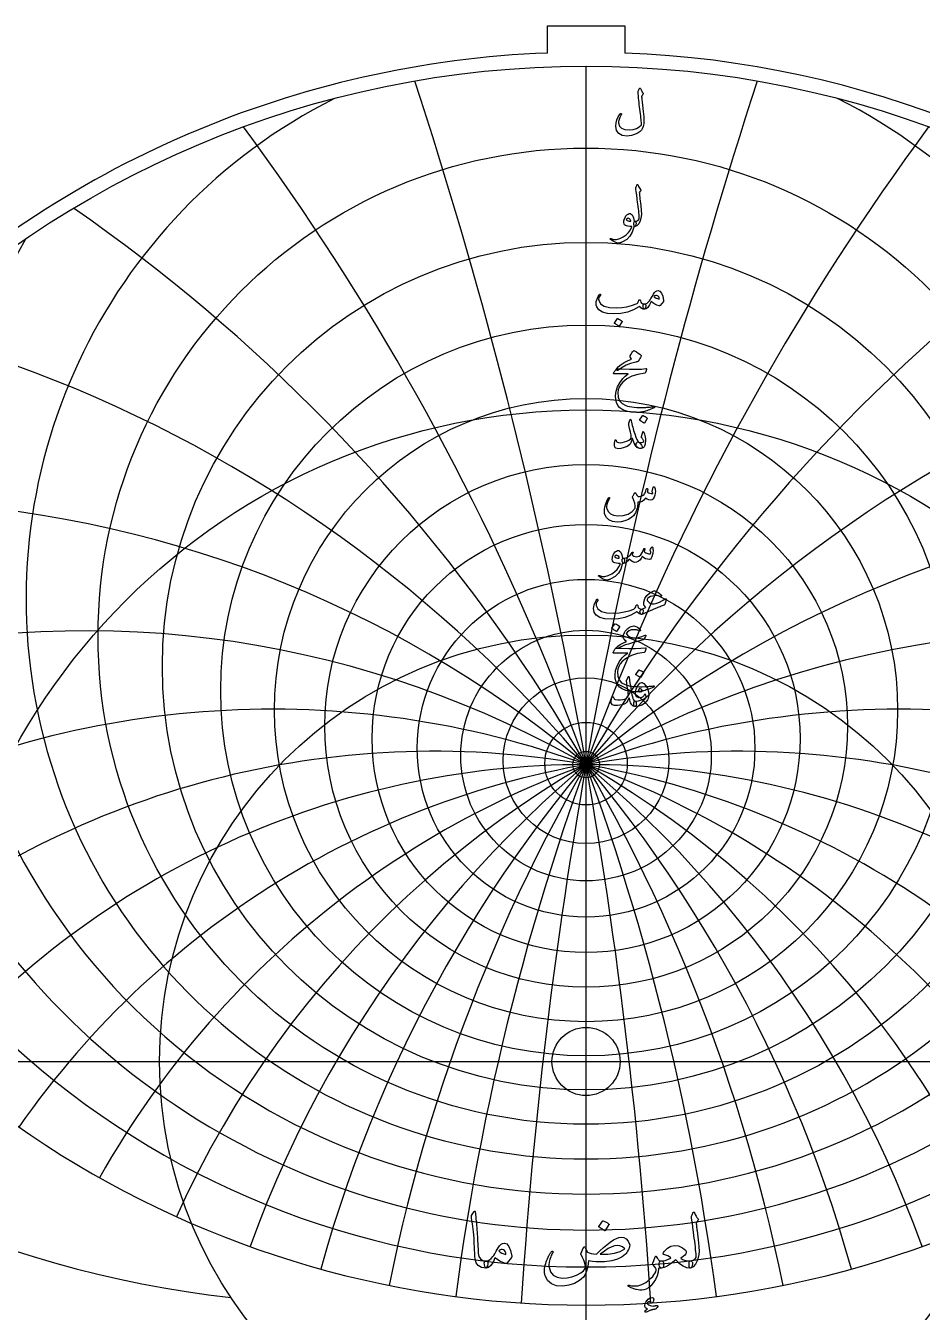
# Model space of a CAD drawing. Header units: millimetres. Extents: x -57 to 57, y -57 to 58.
# Drawn here: x -31.4 to 18.9, y -14.1 to 58.1 of the extents above; entities that cross this region are included whole.
import ezdxf

# ---------------------------------------------------------------- set-up
doc = ezdxf.new("R2010")
doc.units = ezdxf.units.MM
for name, color, linetype in [('CUT_INNER', 6, 'Continuous'), ('CUT_OUTER', 1, 'Continuous'), ('ENGRAVE', 7, 'Continuous'), ('ENGRAVE_FINE', 8, 'Continuous'), ('TEXT', 5, 'Continuous')]:
    doc.layers.add(name, color=color, linetype=linetype)

msp = doc.modelspace()

# ---------------------------------------------------------------- linework, layer by layer
at = {"layer": 'CUT_INNER'}
msp.add_circle((0, 0), 1.91, dxfattribs=at)
at = {"layer": 'CUT_OUTER'}
for points in [[(-2.17, 58.068), (2.17, 58.068), (2.17, 56.5382)], [(-2.17, 56.5382), (-2.17, 58.068)]]:
    msp.add_lwpolyline(points, dxfattribs=at)
for centre, radius, start, end in [((-0.0002, -0.0001), 56.5799, 134.296617, 87.801785), ((-0.0009, 0.0013), 56.5785, 92.197186, 134.297159)]:
    msp.add_arc(centre, radius, start, end, dxfattribs=at)
at = {"layer": 'ENGRAVE'}
for points in [[(0, -55.8), (0, 55.8)], [(-55.8, 0), (55.8, 0)]]:
    msp.add_lwpolyline(points, dxfattribs=at)
for centre, radius in [((0, 0), 55.8), ((0, 23.8453), 27.3624), ((0, 22.1624), 23.7572), ((0, 20.802), 20.4832), ((0, 19.7016), 17.4676), ((0, 0), 36.5261), ((0, 18.8158), 14.6542), ((0, 18.1111), 11.9987), ((0, 17.5628), 9.4651), ((0, 0), 23.9096), ((0, 17.1528), 7.0233), ((0, 16.8685), 4.647), ((0, 16.7011), 2.3131), ((0, 16.6459), 0.744)]:
    msp.add_circle(centre, radius, dxfattribs=at)
for centre, radius, start, end in [((0, 25.9378), 31.3967, 116.694811, 63.305189), ((0, 28.5642), 35.9955, 150.83708, 29.16292), ((0, 31.9069), 41.3531, 171.599741, 8.400259), ((0, 36.2438), 47.7604, 187.98681, 352.01319), ((0, 42.0185), 55.675, 201.985792, 338.014208), ((0, -31.7516), 48.3975, 41, 139), ((0, -31.7516), 48.3975, 41, 139), ((-12.949, 48.3265), 61.9458, 226.370944, 263.540169)]:
    msp.add_arc(centre, radius, start, end, dxfattribs=at)
at = {"layer": 'ENGRAVE_FINE'}
for centre, radius, start, end in [((-274.4761, -31.7516), 278.7103, 3.747031, 18.1283), ((-274.4761, -31.7516), 278.7103, 3.747031, 18.1283), ((274.4761, -31.7516), 278.7103, 161.8717, 176.252969), ((274.4761, -31.7516), 278.7103, 161.8717, 176.252969), ((-132.9712, -31.7516), 141.5049, 7.543642, 36.486596), ((-132.9712, -31.7516), 141.5049, 7.543642, 36.486596), ((132.9712, -31.7516), 141.5049, 143.513404, 172.456358), ((132.9712, -31.7516), 141.5049, 143.513404, 172.456358), ((-83.827, -31.7516), 96.7951, 11.441846, 55.306369), ((-83.827, -31.7516), 96.7951, 11.441846, 55.306369), ((83.827, -31.7516), 96.7951, 124.693631, 168.558154), ((83.827, -31.7516), 96.7951, 124.693631, 168.558154), ((-57.6779, -31.7516), 75.2932, 15.498747, 74.808085), ((-57.6779, -31.7516), 75.2932, 15.498747, 74.808085), ((57.6779, -31.7516), 75.2932, 105.191915, 164.501253), ((57.6779, -31.7516), 75.2932, 105.191915, 164.501253), ((-40.6104, -31.7516), 63.1785, 19.779688, 95.149815), ((-40.6104, -31.7516), 63.1785, 19.779688, 95.149815), ((40.6104, -31.7516), 63.1785, 84.850185, 160.220312), ((40.6104, -31.7516), 63.1785, 84.850185, 160.220312), ((-27.9423, -31.7516), 55.8847, 24.362203, 114.146841), ((-27.9423, -31.7516), 55.8847, 24.362203, 114.146841), ((27.9423, -31.7516), 55.8847, 65.853159, 155.637797), ((27.9423, -31.7516), 55.8847, 65.853159, 155.637797), ((-17.6153, -31.7516), 51.5036, 29.341216, 123.798896), ((-17.6153, -31.7516), 51.5036, 29.341216, 123.798896), ((17.6153, -31.7516), 51.5036, 56.201104, 150.658784), ((17.6153, -31.7516), 51.5036, 56.201104, 150.658784), ((-8.5338, -31.7516), 49.1442, 34.836047, 131.966559), ((-8.5338, -31.7516), 49.1442, 34.836047, 131.966559), ((8.5338, -31.7516), 49.1442, 48.033441, 145.163953), ((8.5338, -31.7516), 49.1442, 48.033441, 145.163953), ((0, 79.433), 100.0985, 236.207433, 303.792567)]:
    msp.add_arc(centre, radius, start, end, dxfattribs=at)
at = {"layer": 'TEXT'}
for points in [[(2.9882, 54.5495), (2.9939, 54.5596), (3.0013, 54.5668), (3.0104, 54.5711), (3.0212, 54.5726), (3.0319, 54.5707), (3.041, 54.5652), (3.0484, 54.5559), (3.0541, 54.5429), (3.0849, 54.4672), (3.1177, 54.4018), (3.1525, 54.3467), (3.1894, 54.302), (3.2004, 54.2859), (3.2035, 54.2673), (3.1987, 54.2463), (3.1862, 54.2228), (3.1781, 54.2114), (3.1705, 54.2005), (3.1633, 54.19), (3.1564, 54.1799), (3.1501, 54.1704), (3.1441, 54.1617), (3.1385, 54.1539), (3.1334, 54.1469), (3.1247, 54.1341), (3.1185, 54.1188), (3.1148, 54.1011), (3.1136, 54.0809), (3.1175, 54.0239), (3.1226, 53.9617), (3.129, 53.8943), (3.1366, 53.8218), (3.1453, 53.7442), (3.1548, 53.6614), (3.1651, 53.5734), (3.1763, 53.4803), (3.1887, 53.3874), (3.1998, 53.3), (3.2094, 53.2182), (3.2175, 53.142), (3.2244, 53.0712), (3.2303, 53.0055), (3.2351, 52.945), (3.2389, 52.8896), (3.2433, 52.7256), (3.2299, 52.5703), (3.1987, 52.4237), (3.1498, 52.2857), (3.1022, 52.2046), (3.0286, 52.1298), (2.929, 52.0611), (2.8034, 51.9986), (2.6672, 51.9468), (2.5394, 51.9103), (2.4197, 51.8891), (2.3083, 51.8831), (2.0295, 51.9215), (1.8298, 52.0266), (1.7094, 52.1987), (1.6682, 52.4375), (1.6826, 52.6155), (1.7292, 52.7898), (1.808, 52.9603), (1.919, 53.1272), (1.9274, 53.1369), (1.9363, 53.1429), (1.9456, 53.1451), (1.9553, 53.1437), (1.9656, 53.1398), (1.9734, 53.1346), (1.9788, 53.1282), (1.9817, 53.1206), (1.9837, 53.1092), (1.9833, 53.0983), (1.9804, 53.0878), (1.975, 53.0777), (1.8994, 52.9302), (1.8472, 52.8046), (1.8185, 52.7009), (1.8134, 52.619), (1.8684, 52.4426), (1.9874, 52.3195), (2.1704, 52.2496), (2.4173, 52.2329), (2.6398, 52.257), (2.8289, 52.3129), (2.9846, 52.4006), (3.1069, 52.52), (3.1044, 52.5776), (3.0999, 52.645), (3.0936, 52.722), (3.0855, 52.8087), (3.0753, 52.9054), (3.0628, 53.0121), (3.0481, 53.1289), (3.0311, 53.2559), (3.015, 53.3869), (2.9997, 53.5158), (2.9853, 53.6426), (2.9716, 53.7674), (2.9591, 53.8901), (2.9477, 54.0108), (2.9376, 54.1294), (2.9287, 54.2459), (2.9156, 54.3581), (2.9162, 54.3709), (2.918, 54.3828), (2.9211, 54.394), (2.9255, 54.4043)], [(2.7885, 48.9842), (2.8108, 49.038), (2.8281, 49.0807), (2.8405, 49.1123), (2.8479, 49.1327), (2.8537, 49.1457), (2.8611, 49.155), (2.8702, 49.1605), (2.8809, 49.1624), (2.8931, 49.1603), (2.9032, 49.1541), (2.9112, 49.1438), (2.9172, 49.1294), (2.9446, 49.0586), (2.9774, 48.9949), (3.0156, 48.9382), (3.0591, 48.8885), (3.0713, 48.8726), (3.0748, 48.8547), (3.0696, 48.8347), (3.0558, 48.8126), (2.9832, 48.7103), (2.9882, 48.6645), (2.9931, 48.6195), (2.9981, 48.5754), (3.003, 48.5321), (3.008, 48.4896), (3.0129, 48.4479), (3.0179, 48.4071), (3.0228, 48.3671), (3.0684, 47.9967), (3.0962, 47.7071), (3.1063, 47.4984), (3.0987, 47.3705), (3.0364, 47.1385), (2.9551, 46.9671), (2.8549, 46.8563), (2.7357, 46.8062), (2.7324, 46.8062), (2.7291, 46.8062), (2.7258, 46.8062), (2.7225, 46.8062), (2.7029, 46.8247), (2.6903, 46.8672), (2.6848, 46.9336), (2.6862, 47.024), (2.6893, 47.0574), (2.6986, 47.0817), (2.714, 47.097), (2.7357, 47.1032), (2.8194, 47.1199), (2.8891, 47.1502), (2.9448, 47.1941), (2.9865, 47.2517), (2.9837, 47.3208), (2.9787, 47.3994), (2.9713, 47.4874), (2.9617, 47.585), (2.9501, 47.6916), (2.9366, 47.8069), (2.9212, 47.9309), (2.904, 48.0635), (2.8881, 48.1938), (2.8735, 48.311), (2.8601, 48.4149), (2.8479, 48.5057), (2.8374, 48.5832), (2.8289, 48.6476), (2.8225, 48.6987), (2.8182, 48.7367), (2.7852, 48.9248), (2.7842, 48.9433), (2.7844, 48.9594), (2.7858, 48.973), (2.7885, 48.9842)], [(2.6697, 46.7699), (2.5924, 46.4983), (2.4626, 46.2708), (2.2805, 46.0874), (2.046, 45.9482), (2.0132, 45.9341), (1.9808, 45.9214), (1.9489, 45.9101), (1.9173, 45.9003), (1.8864, 45.8922), (1.8563, 45.8859), (1.827, 45.8815), (1.7985, 45.8789), (1.7276, 45.889), (1.6335, 45.9259), (1.5164, 45.9896), (1.3761, 46.0802), (1.361, 46.0932), (1.3522, 46.1058), (1.3495, 46.1179), (1.353, 46.1297), (1.3608, 46.1388), (1.3712, 46.1429), (1.3839, 46.1421), (1.3992, 46.1363), (1.545, 46.0891), (1.7086, 46.0893), (1.8899, 46.1369), (2.0889, 46.232), (2.2514, 46.3423), (2.3859, 46.4721), (2.4923, 46.6212), (2.5707, 46.7897), (2.5701, 46.7957), (2.5682, 46.8004), (2.5651, 46.8039), (2.5608, 46.8062), (2.4472, 46.8128), (2.3504, 46.826), (2.2706, 46.8458), (2.2077, 46.8722), (2.159, 46.913), (2.1285, 46.9695), (2.1161, 47.0417), (2.1219, 47.1296), (2.1238, 47.1412), (2.126, 47.1531), (2.1287, 47.1652), (2.1318, 47.1774), (2.1353, 47.1901), (2.1392, 47.2034), (2.1436, 47.2173), (2.1483, 47.2319), (2.1871, 47.3261), (2.2341, 47.4043), (2.2894, 47.4664), (2.3529, 47.5124), (2.4179, 47.5375), (2.4775, 47.5371), (2.5317, 47.5111), (2.5806, 47.4596), (2.6233, 47.3878), (2.6557, 47.3045), (2.6777, 47.2096), (2.6895, 47.1032), (2.696, 47.1033), (2.7023, 47.1036), (2.7084, 47.1041), (2.7142, 47.1048), (2.7201, 47.1056), (2.7262, 47.1061), (2.7325, 47.1064), (2.739, 47.1065), (2.7613, 47.1017), (2.7786, 47.0875), (2.791, 47.0638), (2.7984, 47.0306), (2.8015, 46.9941), (2.8009, 46.9572), (2.7965, 46.9198), (2.7885, 46.8821), (2.778, 46.8489), (2.7662, 46.8252), (2.7532, 46.8109), (2.739, 46.8062), (2.6763, 46.8062), (2.6759, 46.8002), (2.6746, 46.7922), (2.6726, 46.7821), (2.6697, 46.7699)], [(2.5113, 47.1395), (2.4767, 47.1999), (2.4387, 47.2426), (2.3975, 47.2676), (2.3529, 47.2748), (2.3263, 47.2678), (2.3026, 47.2566), (2.2817, 47.2414), (2.2638, 47.222), (2.258, 47.2117), (2.2572, 47.2005), (2.2613, 47.1886), (2.2704, 47.1758), (2.3044, 47.1459), (2.3537, 47.1255), (2.4183, 47.1145), (2.4981, 47.1131), (2.5064, 47.1147), (2.5113, 47.1197), (2.513, 47.1279), (2.5113, 47.1395)], [(0.7524, 43.01), (0.7642, 43.0228), (0.7763, 43.0282), (0.7889, 43.0261), (0.8019, 43.0166), (0.8118, 43.0043), (0.8151, 42.9902), (0.8118, 42.9746), (0.8019, 42.9572), (0.7516, 42.8793), (0.7194, 42.8071), (0.7054, 42.7407), (0.7095, 42.68), (0.8128, 42.4808), (1.0139, 42.3418), (1.3128, 42.263), (1.7094, 42.2444), (2.0037, 42.2661), (2.2861, 42.3113), (2.5565, 42.3799), (2.8149, 42.4721), (2.8605, 42.4992), (2.8982, 42.5406), (2.9281, 42.5965), (2.9502, 42.6668), (2.9576, 42.6868), (2.97, 42.7007), (2.9873, 42.7083), (3.0096, 42.7097), (3.0255, 42.7029), (3.0368, 42.6891), (3.0436, 42.6683), (3.0459, 42.6404), (3.0614, 42.5715), (3.1045, 42.52), (3.1752, 42.4857), (3.2736, 42.4688), (3.3091, 42.461), (3.333, 42.4408), (3.3454, 42.4082), (3.3462, 42.3632), (3.3342, 42.2795), (3.3181, 42.2197), (3.2979, 42.1838), (3.2736, 42.1718), (3.2012, 42.1813), (3.1325, 42.2098), (3.0676, 42.2572), (3.0063, 42.3236), (3.0011, 42.3263), (2.9923, 42.3245), (2.9797, 42.3181), (2.9634, 42.3071), (2.6557, 42.1339), (2.3199, 42.0101), (1.9561, 41.9359), (1.5642, 41.9111), (1.202, 41.9359), (0.9207, 42.0101), (0.7202, 42.1339), (0.6006, 42.3071), (0.5734, 42.4039), (0.5643, 42.5027), (0.5734, 42.6035), (0.6006, 42.7064), (0.6373, 42.8021), (0.6749, 42.8846), (0.7132, 42.9539), (0.7524, 43.01)], [(4.0392, 43.2212), (4.1425, 43.1845), (4.2281, 43.081), (4.296, 42.9106), (4.3461, 42.6734), (4.348, 42.6563), (4.3469, 42.6413), (4.343, 42.6283), (4.3362, 42.6173), (4.1547, 42.3896), (4.1421, 42.3758), (4.1275, 42.3674), (4.1108, 42.3643), (4.092, 42.3665), (3.9687, 42.4086), (3.8527, 42.4622), (3.7443, 42.5274), (3.6432, 42.6041), (3.5617, 42.415), (3.4724, 42.2799), (3.3753, 42.1989), (3.2703, 42.1718), (3.2585, 42.1762), (3.2464, 42.1892), (3.2338, 42.2108), (3.2208, 42.2411), (3.2008, 42.3162), (3.1936, 42.3764), (3.1991, 42.4218), (3.2175, 42.4523), (3.2282, 42.4596), (3.2406, 42.4647), (3.2546, 42.4678), (3.2703, 42.4688), (3.3454, 42.4816), (3.4188, 42.5167), (3.4906, 42.574), (3.5607, 42.6536), (3.5914, 42.6998), (3.6374, 42.7757), (3.6987, 42.8813), (3.7752, 43.0166), (3.835, 43.1061), (3.8989, 43.1701), (3.967, 43.2084), (4.0392, 43.2212)], [(3.8016, 42.8978), (3.8635, 42.8463), (3.9336, 42.8038), (4.012, 42.7704), (4.0986, 42.746), (4.0939, 42.811), (4.0763, 42.864), (4.046, 42.9051), (4.0029, 42.9341), (3.9532, 42.9492), (3.9031, 42.9482), (3.8525, 42.931), (3.8016, 42.8978)], [(1.7523, 41.6405), (1.7564, 41.6447), (1.7622, 41.6471), (1.7696, 41.648), (1.7787, 41.6471), (1.8428, 41.6211), (1.9033, 41.5894), (1.96, 41.5518), (2.013, 41.5085), (2.0182, 41.5019), (2.0204, 41.4953), (2.0198, 41.4887), (2.0163, 41.4821), (1.8612, 41.2313), (1.8554, 41.2254), (1.848, 41.2239), (1.8389, 41.227), (1.8282, 41.2346), (1.8189, 41.2412), (1.8043, 41.2511), (1.7843, 41.2643), (1.7589, 41.2808), (1.7278, 41.3006), (1.6904, 41.3237), (1.6469, 41.3501), (1.5972, 41.3798), (1.5906, 41.3848), (1.5873, 41.3897), (1.5873, 41.3947), (1.5906, 41.3996)], [(2.7852, 39.2075), (2.4969, 39.1322), (2.2424, 39.0351), (2.0217, 38.9161), (1.8348, 38.7752), (1.8061, 38.7536), (1.7795, 38.7414), (1.755, 38.7387), (1.7325, 38.7455), (1.7063, 38.7767), (1.7102, 38.8206), (1.7443, 38.8773), (1.8084, 38.9468), (1.96, 39.0726), (2.1343, 39.1861), (2.3312, 39.2871), (2.5509, 39.3758), (2.4882, 39.4682), (2.4764, 39.4913), (2.4709, 39.5144), (2.4715, 39.5375), (2.4783, 39.5606), (2.5226, 39.6487), (2.5633, 39.7215), (2.6002, 39.779), (2.6334, 39.8213), (2.6546, 39.8413), (2.6755, 39.8518), (2.6959, 39.8529), (2.7159, 39.8444), (2.832, 39.7788), (2.9296, 39.7174), (3.0086, 39.66), (3.069, 39.6068), (3.0808, 39.5897), (3.0863, 39.568), (3.0857, 39.5418), (3.0789, 39.5111), (3.0577, 39.4631), (3.0236, 39.4047), (2.9768, 39.336), (2.9172, 39.257), (2.9015, 39.2453), (2.8743, 39.2331), (2.8355, 39.2205), (2.7852, 39.2075)], [(2.0064, 38.8247), (2.4298, 38.8099), (2.7959, 38.8082), (3.1047, 38.8198), (3.3561, 38.8445), (3.3638, 38.8454), (3.3705, 38.8449), (3.3762, 38.843), (3.3808, 38.8396), (3.3843, 38.8349), (3.3862, 38.8293), (3.3867, 38.8226), (3.3858, 38.8148), (3.3793, 38.7847), (3.373, 38.7571), (3.3669, 38.7319), (3.361, 38.7092), (3.3554, 38.689), (3.3499, 38.6713), (3.3447, 38.656), (3.3396, 38.6432), (3.3289, 38.6228), (3.3165, 38.6077), (3.3025, 38.598), (3.2868, 38.5937), (2.9056, 38.5246), (2.574, 38.4163), (2.2919, 38.2689), (2.0592, 38.0822), (1.9416, 37.9479), (1.8563, 37.8058), (1.803, 37.6559), (1.782, 37.4981), (1.8022, 37.2504), (1.8826, 37.0485), (2.0233, 36.8924), (2.2242, 36.782), (2.3284, 36.7486), (2.4428, 36.721), (2.5676, 36.6991), (2.7027, 36.683), (2.8479, 36.6725), (3.003, 36.6673), (3.168, 36.6675), (3.3429, 36.6731), (3.4051, 36.6766), (3.4662, 36.6805), (3.5264, 36.6849), (3.5854, 36.6896), (3.6431, 36.6948), (3.6989, 36.7003), (3.7528, 36.7063), (3.8049, 36.7127), (3.8208, 36.7135), (3.8321, 36.7094), (3.8389, 36.7003), (3.8412, 36.6863), (3.84, 36.67), (3.8362, 36.6574), (3.8301, 36.6486), (3.8214, 36.6434), (3.7282, 36.604), (3.6399, 36.5683), (3.5566, 36.5364), (3.4782, 36.5081), (3.405, 36.4834), (3.3371, 36.4619), (3.2746, 36.4438), (3.2175, 36.4289), (3.1638, 36.418), (3.1115, 36.4083), (3.0606, 36.3998), (3.0112, 36.3926), (2.9631, 36.387), (2.916, 36.3835), (2.8699, 36.3821), (2.8248, 36.3827), (2.5171, 36.4066), (2.2605, 36.4586), (2.0551, 36.5386), (1.9008, 36.6467), (1.7876, 36.7818), (1.7086, 36.9396), (1.6638, 37.1201), (1.6533, 37.3232), (1.6857, 37.5753), (1.763, 37.8199), (1.8853, 38.0571), (2.0526, 38.2868), (2.118, 38.3563), (2.192, 38.4229), (2.2747, 38.4867), (2.3661, 38.5475), (1.5675, 38.5541), (1.5483, 38.5624), (1.5403, 38.5772), (1.5434, 38.5987), (1.5576, 38.6267), (1.5844, 38.6676), (1.6088, 38.7043), (1.6306, 38.7369), (1.65, 38.7653), (1.6669, 38.7894), (1.6814, 38.809), (1.6933, 38.8241), (1.7028, 38.8346), (1.7243, 38.8365), (1.782, 38.8354), (1.8761, 38.8315), (2.0064, 38.8247)], [(3.1663, 36.2046), (3.1705, 36.2087), (3.1762, 36.2112), (3.1837, 36.212), (3.1927, 36.2112), (3.2569, 36.1852), (3.3173, 36.1534), (3.374, 36.1159), (3.427, 36.0726), (3.4322, 36.066), (3.4345, 36.0594), (3.4339, 36.0528), (3.4303, 36.0462), (3.2752, 35.7954), (3.2695, 35.7894), (3.262, 35.788), (3.253, 35.7911), (3.2422, 35.7987), (3.233, 35.8053), (3.2183, 35.8152), (3.1983, 35.8284), (3.173, 35.8449), (3.1418, 35.8647), (3.1045, 35.8878), (3.061, 35.9142), (3.0112, 35.9439), (3.0046, 35.9488), (3.0013, 35.9538), (3.0013, 35.9587), (3.0046, 35.9637)], [(2.5294, 35.9208), (2.5484, 35.8343), (2.569, 35.7463), (2.5913, 35.6569), (2.6152, 35.566), (2.6408, 35.4733), (2.6681, 35.3784), (2.6969, 35.2811), (2.7275, 35.1816), (2.7891, 35.0026), (2.8454, 34.8681), (2.8964, 34.7782), (2.9419, 34.7328), (2.9818, 34.7058), (3.022, 34.6676), (3.0626, 34.6183), (3.1037, 34.5579), (3.1424, 34.483), (3.1532, 34.4267), (3.1358, 34.389), (3.0904, 34.3698), (2.9438, 34.3846), (2.8141, 34.482), (2.7013, 34.6618), (2.6053, 34.9242), (2.6033, 34.9285), (2.6004, 34.9316), (2.5967, 34.9335), (2.5922, 34.9341), (2.5888, 34.9335), (2.5856, 34.9316), (2.5823, 34.9285), (2.5789, 34.9242), (2.5697, 34.8817), (2.5583, 34.8367), (2.5449, 34.7893), (2.5294, 34.7394), (2.5125, 34.6922), (2.4948, 34.6528), (2.4762, 34.6212), (2.4569, 34.5975), (2.3871, 34.5367), (2.3001, 34.4828), (2.1957, 34.436), (2.0741, 34.3962), (1.9503, 34.3667), (1.8431, 34.3541), (1.7523, 34.3585), (1.6781, 34.3797), (1.6145, 34.4329), (1.5857, 34.5265), (1.5914, 34.6606), (1.6319, 34.8351), (1.6358, 34.8409), (1.6409, 34.845), (1.6473, 34.8475), (1.655, 34.8483), (1.664, 34.8473), (1.6715, 34.8442), (1.6772, 34.839), (1.6814, 34.8318), (1.697, 34.7953), (1.7144, 34.765), (1.7333, 34.7408), (1.754, 34.7229), (1.8183, 34.699), (1.9058, 34.6932), (2.0163, 34.7056), (2.15, 34.7361), (2.2925, 34.7819), (2.4032, 34.8334), (2.4822, 34.8908), (2.5294, 34.9539), (2.5373, 35.0178), (2.5245, 35.1271), (2.4911, 35.2818), (2.4371, 35.4819), (2.4111, 35.5873), (2.3958, 35.6725), (2.3913, 35.7374), (2.3975, 35.7822), (2.4602, 35.9604), (2.467, 35.9792), (2.4742, 35.9926), (2.4818, 36.0006), (2.4898, 36.0033), (2.4997, 35.9981), (2.5096, 35.9827), (2.5195, 35.9569), (2.5294, 35.9208)], [(3.196, 34.8549), (3.1767, 34.8873), (3.1581, 34.9151), (3.1404, 34.9384), (3.1235, 34.9572), (3.1113, 34.9733), (3.1045, 34.9918), (3.103, 35.0129), (3.1069, 35.0364), (3.1762, 35.2872), (3.1859, 35.3091), (3.1985, 35.3152), (3.214, 35.3058), (3.2323, 35.2806), (3.26, 35.2272), (3.2835, 35.1626), (3.3029, 35.0869), (3.3182, 35.0001), (3.327, 34.9168), (3.3305, 34.8351), (3.3287, 34.7551), (3.3214, 34.6767), (3.3097, 34.6084), (3.2942, 34.5488), (3.275, 34.4979), (3.2521, 34.4556), (3.2239, 34.4242), (3.1853, 34.3995), (3.1364, 34.3813), (3.0772, 34.3698), (3.0166, 34.3675), (2.9601, 34.3772), (2.9077, 34.3989), (2.8594, 34.4325), (2.8221, 34.4752), (2.8025, 34.5241), (2.8007, 34.5791), (2.8165, 34.6404), (2.8419, 34.6905), (2.8718, 34.7221), (2.9063, 34.7351), (2.9452, 34.7295), (3.0352, 34.7078), (3.1136, 34.7056), (3.1804, 34.7227), (3.2356, 34.7592), (3.2369, 34.7689), (3.2307, 34.7881), (3.2171, 34.8167), (3.196, 34.8549)], [(3.7653, 32.1943), (3.7711, 32.2087), (3.7785, 32.219), (3.7876, 32.2252), (3.7983, 32.2273), (3.8121, 32.2256), (3.8239, 32.2207), (3.8336, 32.2124), (3.8412, 32.2009), (3.86, 32.1596), (3.8734, 32.1085), (3.8814, 32.0474), (3.8841, 31.9765), (3.8769, 31.8606), (3.8552, 31.7504), (3.8191, 31.6461), (3.7686, 31.5475), (3.7513, 31.5238), (3.7323, 31.5054), (3.7117, 31.4924), (3.6894, 31.4848), (3.6088, 31.4796), (3.5219, 31.4939), (3.4289, 31.5275), (3.3297, 31.5805), (3.2462, 31.466), (3.1474, 31.3899), (3.0333, 31.3522), (2.904, 31.3528), (2.8998, 31.2832), (2.8937, 31.2162), (2.8857, 31.152), (2.8759, 31.0904), (2.8643, 31.0311), (2.8508, 30.9737), (2.8354, 30.9181), (2.8182, 30.8644), (2.7782, 30.7674), (2.7241, 30.6779), (2.6561, 30.5958), (2.574, 30.5212), (2.382, 30.3933), (2.1788, 30.3034), (1.9645, 30.2514), (1.7391, 30.2374), (1.4852, 30.2718), (1.2845, 30.362), (1.1371, 30.5078), (1.0428, 30.7093), (1.03, 30.7819), (1.028, 30.8677), (1.0366, 30.9667), (1.056, 31.0789), (1.0871, 31.2018), (1.1311, 31.3297), (1.1878, 31.4625), (1.2573, 31.6003), (1.2629, 31.6089), (1.2697, 31.6151), (1.2777, 31.6188), (1.287, 31.6201), (1.2963, 31.6193), (1.3043, 31.6168), (1.3111, 31.6127), (1.3167, 31.6069), (1.3204, 31.5984), (1.3217, 31.5896), (1.3204, 31.5803), (1.3167, 31.5706), (1.2284, 31.3872), (1.1715, 31.2365), (1.1459, 31.1183), (1.1517, 31.0327), (1.235, 30.844), (1.3662, 30.7068), (1.5452, 30.6212), (1.7721, 30.5872), (2.0893, 30.6074), (2.3579, 30.6878), (2.5777, 30.8285), (2.7489, 31.0294), (2.7483, 31.1618), (2.7266, 31.3016), (2.6839, 31.4489), (2.6202, 31.6036), (2.6122, 31.6193), (2.6078, 31.6333), (2.6072, 31.6457), (2.6103, 31.6564), (2.628, 31.6932), (2.6449, 31.7277), (2.661, 31.76), (2.6763, 31.79), (2.6907, 31.8174), (2.7043, 31.8416), (2.7171, 31.8627), (2.7291, 31.8808), (2.7359, 31.8884), (2.7431, 31.8915), (2.7508, 31.8901), (2.7588, 31.8841), (2.7629, 31.8795), (2.7687, 31.8725), (2.7761, 31.863), (2.7852, 31.8511), (2.7955, 31.8366), (2.8066, 31.8197), (2.8186, 31.8003), (2.8314, 31.7785), (2.8574, 31.7364), (2.8792, 31.7059), (2.897, 31.6869), (2.9106, 31.6795), (2.9964, 31.6723), (3.0822, 31.6869), (3.168, 31.7234), (3.2538, 31.7818), (3.2849, 31.8206), (3.3157, 31.8841), (3.346, 31.9724), (3.3759, 32.0854), (3.3788, 32.0961), (3.3841, 32.1052), (3.392, 32.1126), (3.4023, 32.1184), (3.412, 32.1221), (3.4213, 32.1233), (3.4301, 32.1221), (3.4386, 32.1184), (3.4512, 32.0978), (3.4559, 32.059), (3.4528, 32.0021), (3.4419, 31.927), (3.5085, 31.8861), (3.5797, 31.8593), (3.6554, 31.8465), (3.7356, 31.8478), (3.7346, 31.8719), (3.7315, 31.8915), (3.7263, 31.9066), (3.7191, 31.9171), (3.7108, 31.927), (3.7059, 31.9369), (3.7043, 31.9468), (3.7059, 31.9567)], [(3.6877, 28.855), (3.695, 28.8599), (3.7034, 28.8583), (3.7131, 28.85), (3.7241, 28.8352), (3.7358, 28.81), (3.7447, 28.7741), (3.7507, 28.7275), (3.7538, 28.6702), (3.7548, 28.605), (3.7513, 28.5415), (3.7432, 28.4796), (3.7306, 28.4194), (3.6939, 28.3022), (3.6531, 28.2181), (3.6081, 28.1669), (3.5591, 28.1488), (3.4429, 28.1556), (3.3355, 28.1859), (3.2367, 28.2397), (3.1465, 28.3171), (3.0847, 28.1952), (3.0112, 28.1001), (2.9263, 28.0318), (2.8297, 27.9904), (2.7285, 27.9813), (2.626, 28.0069), (2.5222, 28.0671), (2.4173, 28.162), (2.3323, 28.0537), (2.2489, 27.9764), (2.1673, 27.93), (2.0873, 27.9145), (2.0712, 27.9236), (2.0559, 27.9508), (2.0415, 27.9962), (2.0278, 28.0597), (2.0229, 28.1224), (2.0312, 28.1686), (2.0526, 28.1983), (2.0873, 28.2115), (2.2395, 28.2459), (2.3727, 28.313), (2.487, 28.4126), (2.5823, 28.5448), (2.5874, 28.552), (2.593, 28.5572), (2.599, 28.5603), (2.6054, 28.5613), (2.6132, 28.5605), (2.6202, 28.558), (2.6264, 28.5539), (2.6318, 28.5481), (2.6348, 28.5303), (2.6276, 28.5002), (2.6101, 28.4577), (2.5823, 28.4029), (2.6188, 28.3606), (2.6755, 28.3295), (2.7524, 28.3095), (2.8495, 28.3006), (2.9706, 28.326), (3.0764, 28.4087), (3.167, 28.5487), (3.2423, 28.7461), (3.246, 28.7562), (3.2505, 28.7634), (3.2559, 28.7677), (3.262, 28.7692), (3.2713, 28.7684), (3.2794, 28.7659), (3.2862, 28.7618), (3.2917, 28.756), (3.2959, 28.7477), (3.2984, 28.7395), (3.2992, 28.7312), (3.2984, 28.723), (3.2653, 28.5844), (3.3039, 28.5501), (3.3503, 28.52), (3.4046, 28.494), (3.4666, 28.4722), (3.5271, 28.458), (3.5731, 28.4549), (3.6046, 28.4629), (3.6217, 28.4821), (3.6273, 28.5114), (3.6242, 28.553), (3.6125, 28.6071), (3.592, 28.6735), (3.5956, 28.6923), (3.6127, 28.7288), (3.6434, 28.783), (3.6877, 28.855)], [(2.0213, 27.8782), (1.9439, 27.6066), (1.8142, 27.3791), (1.6321, 27.1957), (1.3976, 27.0565), (1.3648, 27.0424), (1.3324, 27.0297), (1.3004, 27.0184), (1.2689, 27.0086), (1.2379, 27.0005), (1.2078, 26.9942), (1.1785, 26.9898), (1.1501, 26.9872), (1.0791, 26.9973), (0.9851, 27.0342), (0.8679, 27.0979), (0.7277, 27.1885), (0.7126, 27.2015), (0.7037, 27.2141), (0.701, 27.2262), (0.7046, 27.238), (0.7124, 27.2471), (0.7227, 27.2512), (0.7355, 27.2504), (0.7508, 27.2446), (0.8966, 27.1974), (1.0601, 27.1976), (1.2414, 27.2452), (1.4405, 27.3403), (1.603, 27.4506), (1.7374, 27.5804), (1.8439, 27.7295), (1.9223, 27.898), (1.9216, 27.904), (1.9198, 27.9087), (1.9167, 27.9122), (1.9123, 27.9145), (1.7987, 27.9211), (1.702, 27.9343), (1.6222, 27.9541), (1.5593, 27.9805), (1.5106, 28.0213), (1.4801, 28.0778), (1.4677, 28.15), (1.4735, 28.2379), (1.4753, 28.2495), (1.4776, 28.2614), (1.4803, 28.2735), (1.4834, 28.2857), (1.4869, 28.2984), (1.4908, 28.3117), (1.4951, 28.3256), (1.4999, 28.3402), (1.5386, 28.4344), (1.5857, 28.5126), (1.6409, 28.5747), (1.7045, 28.6207), (1.7694, 28.6458), (1.829, 28.6454), (1.8833, 28.6194), (1.9322, 28.5679), (1.9748, 28.4961), (2.0072, 28.4128), (2.0293, 28.3179), (2.0411, 28.2115), (2.0475, 28.2116), (2.0538, 28.2119), (2.0599, 28.2124), (2.0658, 28.2131), (2.0717, 28.2139), (2.0778, 28.2144), (2.0841, 28.2147), (2.0906, 28.2148), (2.1128, 28.21), (2.1301, 28.1958), (2.1425, 28.1721), (2.15, 28.1389), (2.153, 28.1024), (2.1524, 28.0655), (2.1481, 28.0281), (2.1401, 27.9904), (2.1295, 27.9572), (2.1178, 27.9335), (2.1048, 27.9192), (2.0906, 27.9145), (2.0278, 27.9145), (2.0274, 27.9085), (2.0262, 27.9005), (2.0241, 27.8904), (2.0213, 27.8782)], [(1.8629, 28.2478), (1.8282, 28.3082), (1.7903, 28.3509), (1.749, 28.3759), (1.7045, 28.3831), (1.6778, 28.3761), (1.6541, 28.3649), (1.6333, 28.3497), (1.6154, 28.3303), (1.6096, 28.32), (1.6088, 28.3088), (1.6129, 28.2969), (1.622, 28.2841), (1.656, 28.2542), (1.7053, 28.2338), (1.7698, 28.2228), (1.8497, 28.2214), (1.8579, 28.223), (1.8629, 28.228), (1.8645, 28.2362), (1.8629, 28.2478)], [(4.4913, 25.891), (4.4253, 25.627), (4.4179, 25.6142), (4.4055, 25.6022), (4.3882, 25.5911), (4.3659, 25.5808), (4.3165, 25.5634), (4.264, 25.5441), (4.2084, 25.5229), (4.1497, 25.4999), (4.088, 25.4753), (4.0231, 25.4492), (3.9552, 25.4217), (3.8841, 25.3927), (3.1251, 25.0627), (3.0904, 25.0703), (3.0624, 25.0932), (3.041, 25.1314), (3.0261, 25.1848), (3.0236, 25.2415), (3.0393, 25.2896), (3.0731, 25.329), (3.1251, 25.3597), (3.1316, 25.3627), (3.1445, 25.3684), (3.1638, 25.3767), (3.1894, 25.3877), (3.2213, 25.4013), (3.2592, 25.417), (3.303, 25.4351), (3.3528, 25.4554), (3.2887, 25.5212), (3.248, 25.5932), (3.2309, 25.6713), (3.2373, 25.7557), (3.3008, 25.9564), (3.4089, 26.1261), (3.5615, 26.2649), (3.7587, 26.3728), (3.8018, 26.3829), (3.8519, 26.3802), (3.9091, 26.3647), (3.9732, 26.3365), (4.0398, 26.2979), (4.1011, 26.2548), (4.157, 26.2072), (4.2075, 26.155), (4.2217, 26.1358), (4.2281, 26.1179), (4.2267, 26.1012), (4.2174, 26.0857), (4.2034, 26.0737), (4.1877, 26.0675), (4.1704, 26.0671), (4.1514, 26.0725), (4.0526, 26.1036), (3.9476, 26.1179), (3.8365, 26.1152), (3.7191, 26.0956), (3.6129, 26.0638), (3.5285, 26.0213), (3.466, 25.9681), (3.4254, 25.9042), (3.4213, 25.8757), (3.432, 25.8431), (3.4576, 25.8064), (3.498, 25.7656), (3.5442, 25.7285), (3.5904, 25.6996), (3.6366, 25.679), (3.6828, 25.6666), (3.8212, 25.6631), (3.9691, 25.6922), (4.1264, 25.7538), (4.2933, 25.8481), (4.3112, 25.8594), (4.3288, 25.8704), (4.3459, 25.8809), (4.3626, 25.891), (4.3787, 25.9005), (4.394, 25.9091), (4.4084, 25.917), (4.422, 25.924), (4.4597, 25.9417), (4.4839, 25.9421), (4.4944, 25.9252), (4.4913, 25.891)], [(0.6072, 25.9009), (0.619, 25.9137), (0.6311, 25.919), (0.6437, 25.917), (0.6567, 25.9075), (0.6666, 25.8951), (0.6699, 25.8811), (0.6666, 25.8654), (0.6567, 25.8481), (0.6064, 25.7701), (0.5742, 25.6979), (0.5602, 25.6315), (0.5643, 25.5709), (0.6676, 25.3717), (0.8687, 25.2326), (1.1676, 25.1539), (1.5642, 25.1353), (1.8585, 25.1569), (2.1409, 25.2021), (2.4113, 25.2708), (2.6697, 25.363), (2.7153, 25.39), (2.753, 25.4315), (2.7829, 25.4874), (2.805, 25.5577), (2.8124, 25.5777), (2.8248, 25.5915), (2.8421, 25.5991), (2.8644, 25.6006), (2.8803, 25.5938), (2.8916, 25.58), (2.8984, 25.5591), (2.9007, 25.5313), (2.9162, 25.4624), (2.9593, 25.4108), (3.03, 25.3766), (3.1284, 25.3597), (3.1639, 25.3519), (3.1878, 25.3316), (3.2002, 25.2991), (3.201, 25.2541), (3.189, 25.1704), (3.1729, 25.1105), (3.1527, 25.0747), (3.1284, 25.0627), (3.056, 25.0722), (2.9873, 25.1006), (2.9224, 25.1481), (2.8611, 25.2145), (2.8559, 25.2172), (2.8471, 25.2153), (2.8345, 25.2089), (2.8182, 25.198), (2.5105, 25.0247), (2.1747, 24.901), (1.8109, 24.8267), (1.419, 24.802), (1.0568, 24.8267), (0.7755, 24.901), (0.575, 25.0247), (0.4554, 25.198), (0.4282, 25.2947), (0.4191, 25.3935), (0.4282, 25.4944), (0.4554, 25.5973), (0.4921, 25.693), (0.5297, 25.7755), (0.568, 25.8448), (0.6072, 25.9009)], [(1.6071, 24.5314), (1.6112, 24.5355), (1.617, 24.538), (1.6244, 24.5388), (1.6335, 24.538), (1.6976, 24.512), (1.7581, 24.4802), (1.8148, 24.4427), (1.8678, 24.3994), (1.873, 24.3928), (1.8752, 24.3862), (1.8746, 24.3796), (1.8711, 24.373), (1.716, 24.1222), (1.7102, 24.1162), (1.7028, 24.1148), (1.6937, 24.1179), (1.683, 24.1255), (1.6737, 24.1321), (1.6591, 24.142), (1.6391, 24.1552), (1.6137, 24.1717), (1.5826, 24.1915), (1.5452, 24.2146), (1.5017, 24.241), (1.452, 24.2707), (1.4454, 24.2756), (1.4421, 24.2806), (1.4421, 24.2855), (1.4454, 24.2905)], [(3.3479, 23.8937), (3.3505, 23.8704), (3.3355, 23.8269), (3.3027, 23.7632), (3.2521, 23.6792), (3.2414, 23.6656), (3.229, 23.6545), (3.215, 23.6458), (3.1993, 23.6396), (2.9882, 23.5814), (2.8, 23.5291), (2.6351, 23.4824), (2.4931, 23.4416), (2.3744, 23.4068), (2.2786, 23.3781), (2.2061, 23.3556), (2.1566, 23.3393), (1.7573, 23.1611), (1.7292, 23.159), (1.7078, 23.1628), (1.6929, 23.1722), (1.6847, 23.1875), (1.6844, 23.1931), (1.6871, 23.1999), (1.6927, 23.2079), (1.7012, 23.2172), (1.7824, 23.2935), (1.9041, 23.374), (2.0662, 23.4585), (2.2688, 23.5472), (2.2137, 23.5942), (2.1673, 23.6396), (2.1295, 23.6833), (2.1005, 23.7254), (2.0825, 23.7714), (2.0782, 23.8269), (2.0875, 23.8919), (2.1104, 23.9663), (2.1475, 24.0439), (2.1995, 24.1214), (2.2663, 24.199), (2.3479, 24.2765), (2.4368, 24.3435), (2.522, 24.3895), (2.6035, 24.4145), (2.6813, 24.4184), (2.7866, 24.3972), (2.8817, 24.3532), (2.9665, 24.2866), (3.041, 24.1973), (3.0476, 24.1862), (3.0509, 24.1759), (3.0509, 24.1664), (3.0476, 24.1577), (3.0403, 24.1497), (3.0319, 24.1453), (3.0222, 24.1447), (3.0112, 24.1478), (2.9627, 24.1633), (2.916, 24.1767), (2.8711, 24.188), (2.8281, 24.1973), (2.7872, 24.2043), (2.7485, 24.2089), (2.7121, 24.2109), (2.678, 24.2105), (2.5358, 24.1938), (2.4164, 24.1536), (2.3197, 24.0899), (2.2457, 24.0026), (2.3244, 23.8989), (2.4123, 23.8219), (2.5092, 23.7718), (2.6153, 23.7485), (2.773, 23.7469), (2.9428, 23.7716), (3.1245, 23.8228), (3.3182, 23.9003), (3.3262, 23.9024), (3.3338, 23.902), (3.341, 23.8991), (3.3479, 23.8937)], [(1.9784, 23.171), (2.4018, 23.1562), (2.7679, 23.1545), (3.0766, 23.1661), (3.3281, 23.1908), (3.3358, 23.1917), (3.3425, 23.1912), (3.3482, 23.1893), (3.3528, 23.1859), (3.3562, 23.1812), (3.3582, 23.1755), (3.3587, 23.1688), (3.3578, 23.1611), (3.3513, 23.131), (3.345, 23.1034), (3.3389, 23.0782), (3.333, 23.0555), (3.3273, 23.0353), (3.3219, 23.0176), (3.3166, 23.0023), (3.3115, 22.9895), (3.3008, 22.9691), (3.2885, 22.954), (3.2744, 22.9443), (3.2588, 22.94), (2.8776, 22.8709), (2.546, 22.7626), (2.2638, 22.6152), (2.0312, 22.4285), (1.9136, 22.2942), (1.8282, 22.1521), (1.775, 22.0022), (1.754, 21.8444), (1.7742, 21.5967), (1.8546, 21.3948), (1.9953, 21.2387), (2.1962, 21.1283), (2.3003, 21.0949), (2.4148, 21.0673), (2.5396, 21.0454), (2.6746, 21.0293), (2.8198, 21.0188), (2.9749, 21.0136), (3.1399, 21.0138), (3.3148, 21.0194), (3.377, 21.0229), (3.4382, 21.0268), (3.4983, 21.0312), (3.5574, 21.0359), (3.615, 21.0411), (3.6708, 21.0466), (3.7248, 21.0526), (3.7768, 21.059), (3.7927, 21.0598), (3.8041, 21.0557), (3.8109, 21.0466), (3.8132, 21.0326), (3.8119, 21.0163), (3.8082, 21.0037), (3.802, 20.9949), (3.7934, 20.9897), (3.7001, 20.9503), (3.6118, 20.9146), (3.5285, 20.8827), (3.4501, 20.8544), (3.3769, 20.8297), (3.3091, 20.8082), (3.2466, 20.7901), (3.1894, 20.7752), (3.1357, 20.7643), (3.0834, 20.7546), (3.0326, 20.7461), (2.9832, 20.7389), (2.935, 20.7333), (2.8879, 20.7298), (2.8418, 20.7284), (2.7968, 20.729), (2.489, 20.7529), (2.2325, 20.8049), (2.027, 20.8849), (1.8728, 20.993), (1.7595, 21.1281), (1.6805, 21.2859), (1.6358, 21.4664), (1.6253, 21.6695), (1.6576, 21.9215), (1.735, 22.1662), (1.8573, 22.4033), (2.0246, 22.6331), (2.0899, 22.7026), (2.164, 22.7692), (2.2467, 22.833), (2.338, 22.8938), (1.5395, 22.9004), (1.5203, 22.9087), (1.5122, 22.9235), (1.5153, 22.945), (1.5296, 22.973), (1.5564, 23.0138), (1.5807, 23.0506), (1.6026, 23.0831), (1.622, 23.1116), (1.6389, 23.1357), (1.6533, 23.1553), (1.6653, 23.1704), (1.6748, 23.1809), (1.6962, 23.1828), (1.754, 23.1817), (1.848, 23.1778), (1.9784, 23.171)], [(2.9502, 21.9469), (2.9543, 21.951), (2.9601, 21.9535), (2.9675, 21.9543), (2.9766, 21.9535), (3.0407, 21.9275), (3.1012, 21.8957), (3.1579, 21.8582), (3.2109, 21.8149), (3.2161, 21.8083), (3.2183, 21.8017), (3.2177, 21.7951), (3.2142, 21.7885), (3.0591, 21.5377), (3.0533, 21.5317), (3.0459, 21.5303), (3.0368, 21.5333), (3.0261, 21.541), (3.0168, 21.5476), (3.0022, 21.5575), (2.9822, 21.5707), (2.9568, 21.5872), (2.9257, 21.607), (2.8883, 21.6301), (2.8448, 21.6565), (2.7951, 21.6862), (2.7885, 21.6911), (2.7852, 21.6961), (2.7852, 21.701), (2.7885, 21.706)], [(2.7456, 20.1979), (2.7695, 20.1863), (2.7885, 20.1682), (2.8025, 20.1434), (2.8116, 20.1121), (2.8176, 20.0733), (2.819, 20.0362), (2.8159, 20.0007), (2.8083, 19.9669), (2.797, 19.938), (2.7827, 19.9174), (2.7656, 19.905), (2.7456, 19.9009), (2.6468, 19.9283), (2.5649, 19.9974), (2.5, 20.1082), (2.4519, 20.2606), (2.4457, 20.2869), (2.4404, 20.3097), (2.4358, 20.329), (2.4321, 20.3447), (2.4292, 20.357), (2.4272, 20.3658), (2.4259, 20.371), (2.4255, 20.3728), (2.4205, 20.3825), (2.4156, 20.3852), (2.4107, 20.3808), (2.4057, 20.3695), (2.3496, 20.2428), (2.2869, 20.1434), (2.2176, 20.0712), (2.1417, 20.0263), (2.0316, 19.9916), (1.9025, 19.9702), (1.7544, 19.9619), (1.5873, 19.9669), (1.4757, 20.0013), (1.4149, 20.0849), (1.4048, 20.2175), (1.4454, 20.3992), (1.4547, 20.421), (1.466, 20.4371), (1.4794, 20.4474), (1.4949, 20.452), (1.5102, 20.4505), (1.523, 20.4429), (1.5333, 20.4291), (1.5411, 20.4091), (1.5578, 20.3664), (1.5782, 20.334), (1.6024, 20.3119), (1.6302, 20.3002), (1.7863, 20.2763), (1.9346, 20.2738), (2.0751, 20.2928), (2.2077, 20.3332), (2.2652, 20.3633), (2.3125, 20.4041), (2.3494, 20.4557), (2.376, 20.518), (2.3744, 20.5475), (2.3661, 20.6162), (2.3513, 20.724), (2.3298, 20.8711), (2.3189, 20.9498), (2.3092, 21.0208), (2.3007, 21.0842), (2.2935, 21.14), (2.2873, 21.1878), (2.282, 21.2271), (2.2774, 21.2579), (2.2737, 21.2803), (2.2706, 21.3145), (2.2712, 21.3446), (2.2756, 21.3706), (2.2836, 21.3925), (2.2964, 21.4196), (2.3083, 21.4449), (2.3195, 21.4683), (2.3298, 21.4898), (2.3391, 21.5095), (2.3471, 21.5274), (2.3539, 21.5434), (2.3595, 21.5575), (2.3653, 21.5688), (2.3727, 21.5765), (2.3818, 21.5804), (2.3925, 21.5806), (2.4043, 21.576), (2.4131, 21.569), (2.4191, 21.5595), (2.4222, 21.5476), (2.4423, 21.3788), (2.463, 21.2188), (2.4844, 21.0677), (2.5064, 20.9255), (2.5287, 20.7922), (2.5513, 20.6677), (2.5741, 20.5521), (2.5971, 20.4454), (2.6249, 20.3458), (2.659, 20.2713), (2.6992, 20.222), (2.7456, 20.1979)], [(3.1251, 21.2506), (3.1478, 21.2473), (3.173, 21.2374), (3.2006, 21.2209), (3.2307, 21.1978), (3.3596, 21.0604), (3.4493, 20.9057), (3.4999, 20.7337), (3.5112, 20.5444), (3.5011, 20.4458), (3.4807, 20.3579), (3.4499, 20.2808), (3.4089, 20.2144), (3.2759, 20.0772), (3.121, 19.9793), (2.9442, 19.9205), (2.7456, 19.9009), (2.7256, 19.9056), (2.7085, 19.9199), (2.6942, 19.9436), (2.6829, 19.9768), (2.6787, 19.9951), (2.6759, 20.0139), (2.6745, 20.0331), (2.6746, 20.0527), (2.6758, 20.0721), (2.6775, 20.0906), (2.6799, 20.1084), (2.6829, 20.1253), (2.6918, 20.1546), (2.7052, 20.1764), (2.7231, 20.1909), (2.7456, 20.1979), (2.9391, 20.2239), (3.1069, 20.2721), (3.2493, 20.3427), (3.366, 20.4355), (3.3604, 20.4819), (3.3536, 20.5188), (3.3456, 20.5462), (3.3363, 20.5642), (3.3252, 20.5796), (3.3148, 20.5898), (3.3054, 20.5945), (3.2967, 20.5939), (3.2907, 20.5918), (3.286, 20.5889), (3.2825, 20.5852), (3.2802, 20.5807), (3.2484, 20.5155), (3.2092, 20.4652), (3.1626, 20.4297), (3.1086, 20.4091), (2.9516, 20.3969), (2.8438, 20.4396), (2.785, 20.5372), (2.7753, 20.6896), (2.7885, 20.777), (2.8149, 20.8678), (2.8545, 20.9618), (2.9073, 21.0592), (2.963, 21.1429), (3.0179, 21.2027), (3.0719, 21.2386), (3.1251, 21.2506)], [(3.0162, 20.8942), (2.9834, 20.8849), (2.9576, 20.8604), (2.9389, 20.8205), (2.9271, 20.7655), (2.9273, 20.7568), (2.9279, 20.7506), (2.929, 20.7469), (2.9304, 20.7457), (2.9636, 20.7376), (2.9972, 20.7333), (3.0313, 20.7327), (3.0657, 20.7358), (3.096, 20.7422), (3.121, 20.7515), (3.1406, 20.7636), (3.1548, 20.7787), (3.1177, 20.8317), (3.0822, 20.8686), (3.0484, 20.8894), (3.0162, 20.8942)], [(-6.2744, -8.4097), (-6.2659, -8.3965), (-6.2579, -8.3877), (-6.2505, -8.3833), (-6.2436, -8.3833), (-6.2332, -8.3891), (-6.2238, -8.4064), (-6.2156, -8.4353), (-6.2084, -8.4757), (-6.1721, -8.8043), (-6.1424, -9.1082), (-6.1193, -9.3873), (-6.1028, -9.6417), (-6.0922, -9.8592), (-6.0824, -10.0542), (-6.0735, -10.2266), (-6.0654, -10.3765), (-6.0584, -10.5038), (-6.0527, -10.6086), (-6.0485, -10.6908), (-6.0456, -10.7505), (-6.0065, -10.9293), (-5.9202, -11.0607), (-5.7866, -11.1449), (-5.6056, -11.1817), (-5.5553, -11.1949), (-5.5231, -11.2257), (-5.5091, -11.2741), (-5.5132, -11.3401), (-5.5338, -11.4441), (-5.5561, -11.5183), (-5.58, -11.5629), (-5.6056, -11.5777), (-5.8602, -11.5442), (-6.0478, -11.4435), (-6.1682, -11.2758), (-6.2216, -11.0409), (-6.23, -10.9286), (-6.2375, -10.816), (-6.2443, -10.7031), (-6.2502, -10.5899), (-6.2556, -10.4765), (-6.2607, -10.3628), (-6.2655, -10.2488), (-6.27, -10.1345), (-6.2782, -9.9166), (-6.2898, -9.7204), (-6.3046, -9.5459), (-6.3228, -9.3931), (-6.3442, -9.2464), (-6.369, -9.0901), (-6.3971, -8.9241), (-6.4284, -8.7485), (-6.4325, -8.7169), (-6.4317, -8.688), (-6.4259, -8.6619), (-6.4152, -8.6385)], [(5.9136, -8.6737), (5.9433, -8.6019), (5.9664, -8.545), (5.9829, -8.5029), (5.9928, -8.4757), (6.0005, -8.4584), (6.0104, -8.446), (6.0225, -8.4386), (6.0368, -8.4361), (6.053, -8.4389), (6.0665, -8.4471), (6.0772, -8.4609), (6.0852, -8.4801), (6.1218, -8.5744), (6.1655, -8.6594), (6.2164, -8.735), (6.2744, -8.8013), (6.2906, -8.8225), (6.2953, -8.8464), (6.2884, -8.8731), (6.27, -8.9025), (6.1732, -9.0389), (6.1798, -9.1), (6.1864, -9.1599), (6.193, -9.2188), (6.1996, -9.2765), (6.2062, -9.3332), (6.2128, -9.3887), (6.2194, -9.4432), (6.226, -9.4965), (6.2868, -9.9904), (6.3239, -10.3765), (6.3374, -10.6548), (6.3272, -10.8253), (6.2442, -11.1347), (6.1358, -11.3632), (6.0022, -11.5109), (5.8432, -11.5777), (5.8388, -11.5777), (5.8344, -11.5777), (5.83, -11.5777), (5.8256, -11.5777), (5.7995, -11.553), (5.7827, -11.4963), (5.7753, -11.4078), (5.7772, -11.2873), (5.7813, -11.2428), (5.7937, -11.2103), (5.8143, -11.19), (5.8432, -11.1817), (5.9549, -11.1594), (6.0478, -11.119), (6.1221, -11.0604), (6.1776, -10.9837), (6.1739, -10.8916), (6.1672, -10.7868), (6.1574, -10.6694), (6.1446, -10.5393), (6.1291, -10.3971), (6.1111, -10.2434), (6.0906, -10.0781), (6.0676, -9.9013), (6.0464, -9.7275), (6.0269, -9.5713), (6.009, -9.4327), (5.9928, -9.3117), (5.9788, -9.2083), (5.9675, -9.1225), (5.959, -9.0543), (5.9532, -9.0037), (5.9092, -8.7529), (5.9078, -8.7282), (5.9081, -8.7067), (5.91, -8.6886), (5.9136, -8.6737)], [(0.9328, -8.9333), (0.9383, -8.9278), (0.946, -8.9245), (0.9559, -8.9234), (0.968, -8.9245), (1.0535, -8.9592), (1.1341, -9.0015), (1.2097, -9.0516), (1.2804, -9.1093), (1.2873, -9.1181), (1.2903, -9.1269), (1.2895, -9.1357), (1.2848, -9.1445), (1.078, -9.4789), (1.0703, -9.4869), (1.0604, -9.4888), (1.0483, -9.4847), (1.034, -9.4745), (1.0216, -9.4657), (1.0021, -9.4525), (0.9754, -9.4349), (0.9416, -9.4129), (0.9001, -9.3865), (0.8503, -9.3557), (0.7923, -9.3205), (0.726, -9.2809), (0.7172, -9.2743), (0.7128, -9.2677), (0.7128, -9.2611), (0.7172, -9.2545)], [(1.9624, -9.8485), (2.1159, -9.8711), (2.2462, -9.9431), (2.3535, -10.0647), (2.4376, -10.2357), (2.447, -10.3012), (2.4398, -10.3743), (2.4162, -10.4552), (2.376, -10.5437), (2.3298, -10.629), (2.288, -10.6999), (2.2506, -10.7566), (2.2176, -10.7989), (2.0251, -10.9573), (1.7644, -11.0805), (1.4355, -11.1685), (1.0384, -11.2213), (0.7994, -11.2329), (0.5709, -11.2279), (0.3528, -11.2065), (0.1452, -11.1685), (0.0963, -11.4911), (0.033, -11.7504), (-0.0445, -11.9465), (-0.1364, -12.0793), (-0.3773, -12.2842), (-0.6512, -12.4368), (-0.9581, -12.5372), (-1.298, -12.5853), (-1.6558, -12.5685), (-1.9415, -12.4654), (-2.1552, -12.2759), (-2.2968, -12.0001), (-2.3089, -11.9574), (-2.3188, -11.9127), (-2.3265, -11.8661), (-2.332, -11.8175), (-2.3347, -11.7673), (-2.3342, -11.7158), (-2.3304, -11.6628), (-2.3232, -11.6085), (-2.3078, -11.5124), (-2.288, -11.4177), (-2.2638, -11.3243), (-2.2352, -11.2323), (-2.2025, -11.142), (-2.1659, -11.0536), (-2.1255, -10.9671), (-2.0812, -10.8825), (-2.0615, -10.8481), (-2.0421, -10.8154), (-2.023, -10.7843), (-2.0042, -10.7549), (-1.9859, -10.7271), (-1.9684, -10.701), (-1.9518, -10.6765), (-1.936, -10.6537), (-1.9247, -10.6408), (-1.9129, -10.6328), (-1.9005, -10.6298), (-1.8876, -10.6317), (-1.8739, -10.6369), (-1.8634, -10.6438), (-1.8562, -10.6523), (-1.8524, -10.6625), (-1.8513, -10.6741), (-1.8524, -10.6867), (-1.8557, -10.7005), (-1.8612, -10.7153), (-1.8934, -10.764), (-1.9239, -10.8176), (-1.9528, -10.8762), (-1.98, -10.9397), (-2.0372, -11.1022), (-2.0724, -11.2554), (-2.0856, -11.3992), (-2.0768, -11.5337), (-1.9946, -11.7892), (-1.8447, -11.9748), (-1.6272, -12.0906), (-1.342, -12.1365), (-1.0664, -12.1236), (-0.7986, -12.0716), (-0.5384, -11.9806), (-0.286, -11.8505), (-0.2098, -11.7963), (-0.1441, -11.7306), (-0.0888, -11.6533), (-0.044, -11.5645), (-0.0388, -11.5521), (-0.0363, -11.537), (-0.0366, -11.5191), (-0.0396, -11.4985), (-0.0784, -11.3016), (-0.1287, -11.1289), (-0.1906, -10.9804), (-0.264, -10.8561), (-0.2786, -10.8333), (-0.2871, -10.8132), (-0.2896, -10.7959), (-0.286, -10.7813), (-0.1496, -10.4205), (-0.1301, -10.3933), (-0.1111, -10.382), (-0.0927, -10.3867), (-0.0748, -10.4073), (0.088, -10.6845), (0.1752, -10.7258), (0.2871, -10.7571), (0.4238, -10.7786), (0.5852, -10.7901), (0.7769, -10.6034), (0.9691, -10.4304), (1.1619, -10.2712), (1.3552, -10.1257), (1.54, -10.0044), (1.7028, -9.9178), (1.8436, -9.8658), (1.9624, -9.8485)], [(-4.5804, -10.1785), (-4.4426, -10.2275), (-4.3285, -10.3655), (-4.238, -10.5927), (-4.1712, -10.9089), (-4.1687, -10.9317), (-4.1701, -10.9518), (-4.1753, -10.9691), (-4.1844, -10.9837), (-4.4264, -11.2873), (-4.4432, -11.3057), (-4.4627, -11.317), (-4.485, -11.3211), (-4.51, -11.3181), (-4.6745, -11.262), (-4.829, -11.1905), (-4.9737, -11.1036), (-5.1084, -11.0013), (-5.217, -11.2535), (-5.3361, -11.4336), (-5.4656, -11.5417), (-5.6056, -11.5777), (-5.6213, -11.5719), (-5.6375, -11.5546), (-5.6543, -11.5257), (-5.6716, -11.4853), (-5.6983, -11.3852), (-5.7079, -11.3049), (-5.7005, -11.2444), (-5.676, -11.2037), (-5.6617, -11.1941), (-5.6452, -11.1872), (-5.6265, -11.1831), (-5.6056, -11.1817), (-5.5055, -11.1647), (-5.4076, -11.1179), (-5.3119, -11.0415), (-5.2184, -10.9353), (-5.1774, -10.8737), (-5.1161, -10.7725), (-5.0344, -10.6317), (-4.9324, -10.4513), (-4.8526, -10.332), (-4.7674, -10.2467), (-4.6766, -10.1956), (-4.5804, -10.1785)], [(-4.8972, -10.6097), (-4.8147, -10.6785), (-4.7212, -10.7351), (-4.6167, -10.7797), (-4.5012, -10.8121), (-4.5075, -10.7255), (-4.5309, -10.6548), (-4.5713, -10.6001), (-4.6288, -10.5613), (-4.6951, -10.5412), (-4.7619, -10.5426), (-4.8293, -10.5654), (-4.8972, -10.6097)], [(2.178, -10.4997), (2.043, -10.3969), (1.9019, -10.3347), (1.7548, -10.3133), (1.6016, -10.3325), (1.4355, -10.3911), (1.2452, -10.4876), (1.0307, -10.6221), (0.792, -10.7945), (1.2268, -10.7959), (1.6027, -10.7472), (1.9198, -10.6485), (2.178, -10.4997)], [(5.8432, -11.1817), (5.9076, -11.1913), (5.951, -11.2202), (5.9736, -11.2683), (5.9752, -11.3357), (5.9538, -11.4399), (5.9246, -11.515), (5.8878, -11.5609), (5.8432, -11.5777), (5.6405, -11.5593), (5.4373, -11.4776), (5.2335, -11.3327), (5.0292, -11.1245), (4.7715, -11.3244), (4.5529, -11.4666), (4.3733, -11.551), (4.2328, -11.5777), (4.1863, -11.5673), (4.1481, -11.5359), (4.1181, -11.4837), (4.0964, -11.4105), (4.0901, -11.3137), (4.1107, -11.2433), (4.1583, -11.1993), (4.2328, -11.1817), (4.3006, -11.1751), (4.3676, -11.1641), (4.4337, -11.1487), (4.499, -11.1289), (4.5635, -11.1044), (4.6272, -11.075), (4.69, -11.0406), (4.752, -11.0013), (4.6758, -10.9392), (4.5837, -10.8891), (4.4756, -10.8512), (4.3516, -10.8253), (4.3403, -10.8206), (4.3329, -10.811), (4.3293, -10.7964), (4.3296, -10.7769), (4.3505, -10.7095), (4.3956, -10.635), (4.4649, -10.5533), (4.5584, -10.4645), (4.7534, -10.3476), (4.9599, -10.305), (5.178, -10.3366), (5.4076, -10.4425), (5.505, -10.5102), (5.5726, -10.5767), (5.6106, -10.6422), (5.6188, -10.7065), (5.5946, -10.7758), (5.5352, -10.8517), (5.4406, -10.9342), (5.3108, -11.0233), (5.4035, -11.0926), (5.5231, -11.1421), (5.6697, -11.1718), (5.8432, -11.1817)], [(3.7356, -11.3049), (3.872, -10.9529), (3.8871, -10.9249), (3.9017, -10.9111), (3.9157, -10.9117), (3.9292, -10.9265), (3.9661, -10.9881), (4.0018, -11.0409), (4.0365, -11.0849), (4.07, -11.1201), (4.1069, -11.1471), (4.147, -11.1663), (4.1905, -11.1779), (4.2372, -11.1817), (4.2834, -11.1938), (4.3164, -11.2301), (4.3362, -11.2906), (4.3428, -11.3753), (4.3362, -11.4606), (4.3164, -11.5227), (4.2834, -11.5618), (4.2372, -11.5777), (4.2017, -11.5794), (4.1657, -11.5799), (4.1291, -11.5794), (4.092, -11.5777), (4.0857, -11.5794), (4.0799, -11.5843), (4.0747, -11.5926), (4.07, -11.6041), (4.0464, -11.8123), (3.9886, -12.0144), (3.8967, -12.2105), (3.7708, -12.4005), (3.6303, -12.5658), (3.4947, -12.6876), (3.3641, -12.766), (3.2384, -12.8009), (3.1201, -12.81), (3.0118, -12.8108), (2.9134, -12.8034), (2.8248, -12.7877), (2.7815, -12.7756), (2.7351, -12.7613), (2.6858, -12.7448), (2.6334, -12.7261), (2.5783, -12.7047), (2.5207, -12.6799), (2.4606, -12.6519), (2.398, -12.6205), (2.3823, -12.6134), (2.3705, -12.6051), (2.3625, -12.5958), (2.3584, -12.5853), (2.3556, -12.5713), (2.3562, -12.56), (2.3601, -12.5515), (2.3672, -12.5457), (2.3766, -12.5405), (2.387, -12.538), (2.3986, -12.5383), (2.4112, -12.5413), (2.5498, -12.5694), (2.6796, -12.5831), (2.8006, -12.5826), (2.9128, -12.5677), (3.0238, -12.5384), (3.1322, -12.499), (3.2383, -12.4493), (3.3418, -12.3895), (3.4431, -12.3198), (3.5426, -12.2405), (3.64, -12.1515), (3.7356, -12.0529), (3.8074, -11.963), (3.8643, -11.8736), (3.9064, -11.7848), (3.9336, -11.6965), (3.9256, -11.6349), (3.8929, -11.5645), (3.8354, -11.4853), (3.7532, -11.3973), (3.7389, -11.3783), (3.7312, -11.3566), (3.7301, -11.3321), (3.7356, -11.3049)], [(3.9006, -13.8767), (3.8576, -13.8848), (3.8177, -13.8924), (3.7809, -13.8996), (3.7471, -13.9064), (3.7167, -13.913), (3.6898, -13.9196), (3.6664, -13.9262), (3.6465, -13.9328), (3.6263, -13.9403), (3.602, -13.9497), (3.5735, -13.961), (3.5409, -13.9741), (3.5042, -13.9892), (3.4634, -14.0067), (3.4184, -14.0264), (3.3693, -14.0483), (3.3493, -14.0549), (3.3322, -14.0549), (3.3179, -14.0483), (3.3066, -14.0351), (3.2998, -14.0027), (3.319, -13.965), (3.3641, -13.9219), (3.4353, -13.8734), (3.3809, -13.8425), (3.3396, -13.8091), (3.3115, -13.7732), (3.2967, -13.7348), (3.2938, -13.6624), (3.3115, -13.5838), (3.3499, -13.4991), (3.4089, -13.4081), (3.4792, -13.3266), (3.5516, -13.2703), (3.6261, -13.2392), (3.7026, -13.2332), (3.7453, -13.2439), (3.7744, -13.2662), (3.7898, -13.3), (3.7917, -13.3454), (3.7843, -13.3945), (3.7719, -13.4395), (3.7546, -13.4803), (3.7323, -13.517), (3.71, -13.5428), (3.6894, -13.5541), (3.6704, -13.551), (3.6531, -13.5335), (3.6333, -13.5073), (3.6102, -13.4881), (3.5838, -13.476), (3.5541, -13.4708), (3.523, -13.4708), (3.4955, -13.4774), (3.4718, -13.4906), (3.4518, -13.5104), (3.4372, -13.5343), (3.4328, -13.5566), (3.4388, -13.5772), (3.4551, -13.5962), (3.5161, -13.6414), (3.5904, -13.6746), (3.6778, -13.6958), (3.7785, -13.7051), (3.7873, -13.7048), (3.7971, -13.7039), (3.8079, -13.7023), (3.8197, -13.7002), (3.8326, -13.6976), (3.8466, -13.6948), (3.8615, -13.6918), (3.8775, -13.6886), (3.8948, -13.6854), (3.9105, -13.6824), (3.9245, -13.6796), (3.9369, -13.6771), (3.9478, -13.6749), (3.9575, -13.6734), (3.966, -13.6724), (3.9732, -13.6721), (3.9868, -13.6736), (3.9979, -13.6779), (4.0066, -13.6851), (4.0128, -13.6952), (4.0167, -13.7049), (4.0186, -13.7142), (4.0184, -13.7231), (4.0161, -13.7315), (3.9841, -13.7913), (3.9542, -13.8355), (3.9264, -13.8639), (3.9006, -13.8767)]]:
    msp.add_lwpolyline(points, close=True, dxfattribs=at)

doc.saveas('drawing.dxf')
